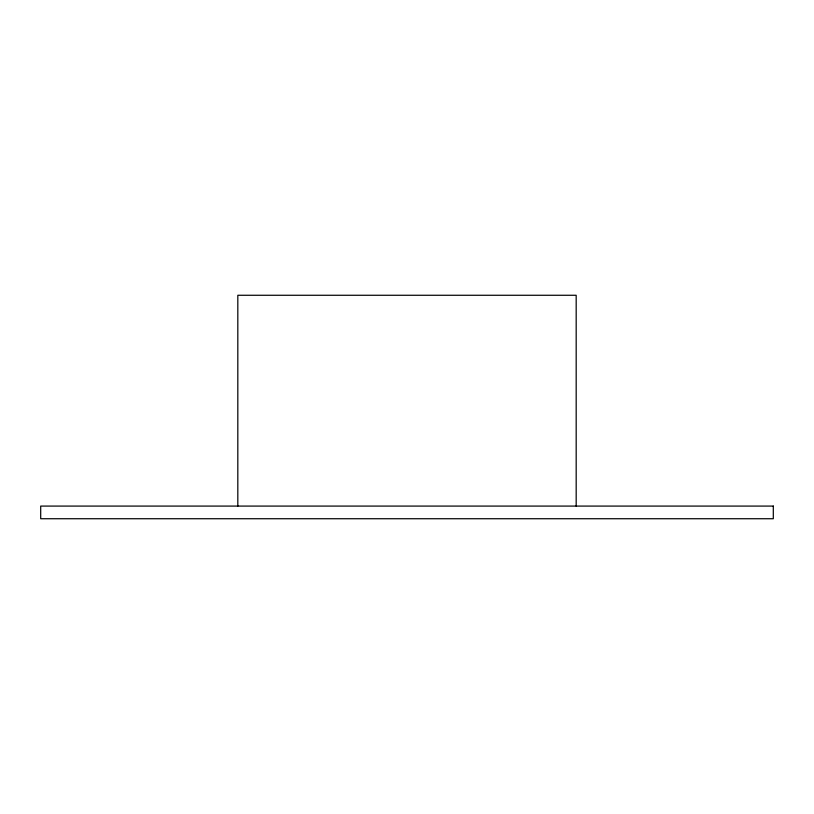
<?xml version="1.0" encoding="UTF-8"?>
<svg xmlns="http://www.w3.org/2000/svg" width="814" height="814" viewBox="0 0 814 814"><rect width="100%" height="100%" fill="white"/><g stroke="black" fill="none" stroke-linecap="round" stroke-linejoin="round"><path stroke-width="1.22" d="M576.18 506.084L576.18 295.268L237.82 295.268L237.82 506.084M773.3 506.084L40.7 506.084L40.7 518.732L773.3 518.732L773.3 506.084"/></g></svg>
